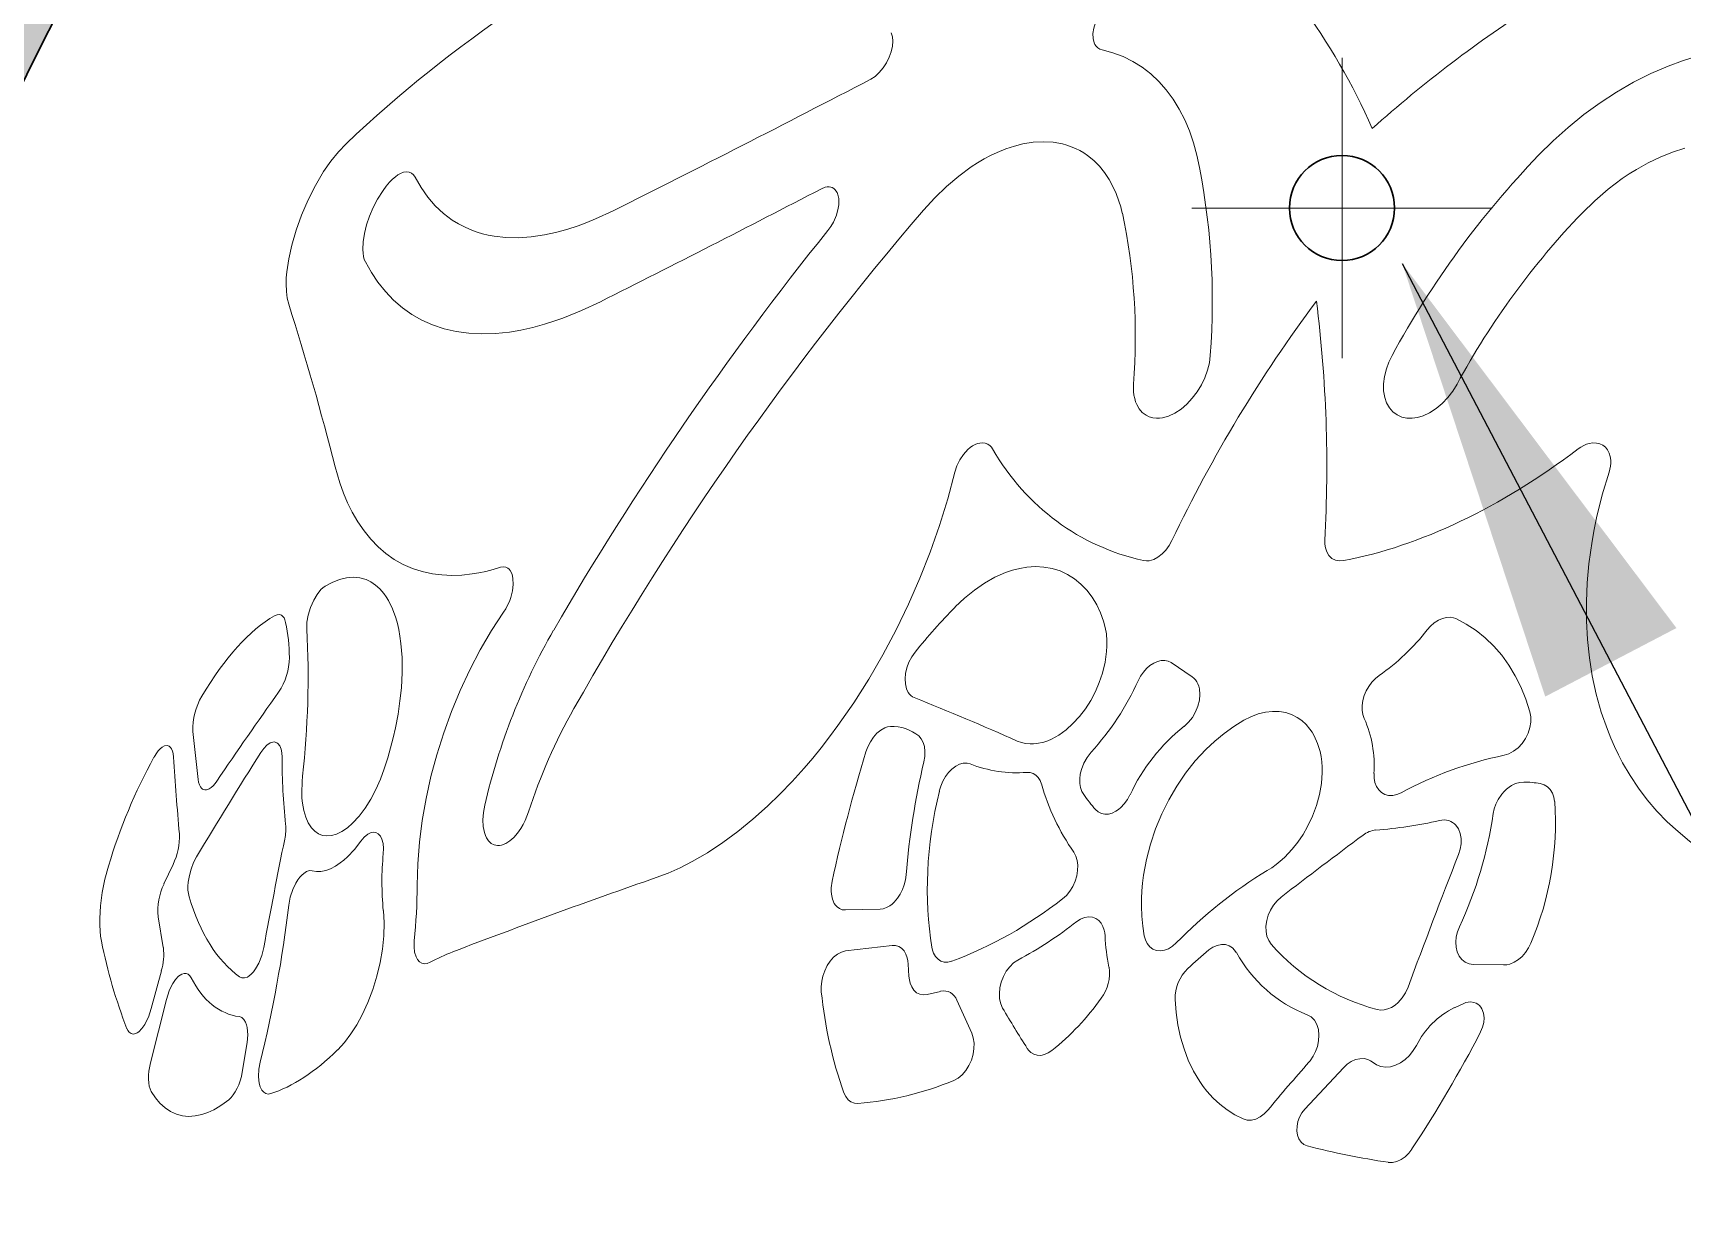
# Model space of a CAD drawing. Extents: x -180 to 858, y -94 to 522.
# Drawn here: x 282.27 to 293.26, y 191.28 to 199.2 of the extents above; entities that cross this region are included whole.
import ezdxf

# ---------------------------------------------------------------- set-up
doc = ezdxf.new("R2010")
doc.units = 0
doc.header["$LTSCALE"] = 7
doc.header["$MEASUREMENT"] = 0
doc.linetypes.add('CENTER2', pattern=[1.125, 0.75, -0.125, 0.125, -0.125])
doc.layers.get('0').update_dxf_attribs({"linetype": 'CONTINUOUS', "lineweight": 15})
for name, color, linetype, lineweight in [('1', 1, 'CENTER2', 15), ('3', 3, 'CONTINUOUS', 30), ('8', 250, 'CONTINUOUS', 15)]:
    doc.layers.add(name, color=color, linetype=linetype, lineweight=lineweight)
doc.styles.add('ITALICT', font='ITALICT.shx', dxfattribs={"width": 0.8, "height": 3})
doc.dimstyles.get("Standard").update_dxf_attribs({"dimtxt": 3, "dimasz": 3, "dimexe": 0.5, "dimexo": 0.5, "dimgap": 0.8, "dimtad": 1, "dimdsep": 46, "dimtxsty": 'ITALICT', "dimcen": 0.09, "dimazin": 2, "dimtfac": 1, "dimtmove": 0, "dimatfit": 3, "dimfxl": 1, "dimtolj": 1, "dimtzin": 0, "dimarcsym": 0})

msp = doc.modelspace()

# ---------------------------------------------------------------- hatches: boundary and pattern name
at = {"layer": '8'}
h = msp.add_hatch(dxfattribs=at)
h.set_pattern_fill('DOTS', color=256, scale=15)
edge = h.paths.add_edge_path()
edge.add_arc((200.0873, 158.6719), 80, 0.713621, 5.674838)
edge.add_line((279.6952, 166.5825), (278.8751, 174.8353))
edge.add_arc((338.5811, 180.7683), 60, 180, 185.674838, ccw=False)
edge.add_line((278.5811, 180.7683), (278.5811, 183.2683))
edge.add_arc((313.9889, 183.2683), 35.4078, 134.59211, 180, ccw=False)
edge.add_arc((279.1615, 218.5951), 14.2, 314.59211, 353.01513)
edge.add_line((293.2561, 216.8683), (299.9455, 271.4683))
edge.add_line((299.9455, 271.4683), (290.5106, 271.4683))
edge.add_arc((290.5106, 268.4683), 3, -6.98487, 90, ccw=False)
edge.add_line((293.4884, 268.1034), (287.3006, 217.5979))
edge.add_arc((279.1615, 218.5951), 8.2, 314.59211, 353.01513, ccw=False)
edge.add_arc((313.9889, 183.2683), 41.4078, 134.59211, 180)
edge.add_line((272.5811, 183.2683), (272.5811, 180.7683))
edge.add_arc((338.5811, 180.7683), 66, 180, 185.674838)
edge.add_line((272.9045, 174.242), (273.7246, 165.9892))
edge.add_arc((200.0873, 158.6719), 74, 0.713621, 5.674838, ccw=False)
edge.add_line((274.0815, 159.5935), (275.1792, 71.4672))
edge.add_arc((251.1811, 71.1683), 24, -7.18144, 0.71362, ccw=False)
edge.add_line((274.9928, 68.168), (272.8635, 51.2687))
edge.add_arc((308.5811, 46.7683), 36, 172.81856, 180)
edge.add_line((272.5811, 46.7683), (272.5811, 28.5536))
edge.add_line((272.5811, 28.5536), (277.283, 31.2683))
edge.add_arc((279.8811, 32.7683), 3, 102.61589, 210.00002, ccw=False)
edge.add_arc((317.6926, 42.7683), 39.1115, 180, 190.41795, ccw=False)
edge.add_line((278.5811, 42.7683), (278.5811, 46.7683))
edge.add_arc((308.5811, 46.7683), 30, 172.81856, 180, ccw=False)
edge.add_line((278.8164, 50.5186), (280.9457, 67.4179))
edge.add_arc((251.1811, 71.1683), 30, 352.81856, 360.71362)
edge.add_line((281.1787, 71.5419), (280.955, 89.5054))
edge.add_spline(control_points=[(280.955, 89.5054), (280.6085, 89.5489), (280.19, 89.6158), (279.7098, 89.5857), (279.4541, 89.5699)], knot_values=[1.1087943, 1.1087943, 1.1087943, 1.1087943, 1.6597334, 2.3260541, 2.3260541, 2.3260541, 2.3260541], degree=3, periodic=0)
edge.add_spline(control_points=[(279.4541, 89.5699), (278.933, 89.5377), (277.6799, 89.4633), (278.3579, 92.4753), (278.1687, 93.9777), (277.9127, 96.1116), (278.7934, 95.8714), (279.3774, 95.7298)], knot_values=[2.3260541, 2.3260541, 2.3260541, 2.3260541, 3.683983, 5.7897386, 8.8975835, 9.6671171, 11.0684498, 11.0684498, 11.0684498, 11.0684498], degree=3, periodic=0)
edge.add_spline(control_points=[(279.3774, 95.7298), (279.5328, 95.6921), (280.0877, 95.5619), (280.5627, 95.5572), (280.8792, 95.5924)], knot_values=[11.0684498, 11.0684498, 11.0684498, 11.0684498, 11.4413632, 12.3908823, 12.3908823, 12.3908823, 12.3908823], degree=3, periodic=0)
edge.add_line((280.8792, 95.5924), (280.0811, 159.6683))
h.paths.add_polyline_path([(276.0225, 115.5977), (279.2365, 115.6377), (279.1805, 120.1374), (275.9665, 120.0973)], flags=24)
h.paths.add_polyline_path([(297.9797, 259.8292), (299.0183, 269.5021), (294.544, 269.9825), (293.5054, 260.3096)], flags=24)
h.paths.add_polyline_path([(277.3374, 33.6102), (277.3374, 42.9959), (272.8374, 42.9959), (272.8374, 33.6102)], flags=25)

# ---------------------------------------------------------------- linework, layer by layer
at = {"layer": '1'}
for p, q in [((290.9906, 199.0284), (290.9906, 197.0284)), ((289.9906, 198.0284), (291.9906, 198.0284))]:
    msp.add_line(p, q, dxfattribs=at)
at = {"layer": '3'}
msp.add_circle((290.9906, 198.0284), 0.35, dxfattribs=at)
for radius in [41.4078, 35.4078]:
    msp.add_arc((313.9889, 183.2683), radius, 134.59211, 180, dxfattribs=at)
at = {"layer": '8'}
for p, q in [((289.8512, 194.9979), (289.9929, 194.9031)), ((283.3691, 194.2194), (283.3345, 194.5399)), ((283.2017, 193.652), (283.1411, 193.5229)), ((283.1023, 193.3048), (283.1367, 193.0982)), ((287.9123, 193.3539), (287.6812, 193.3493)), ((287.6818, 193.0763), (287.9933, 193.1122)), ((283.1238, 192.9445), (283.0565, 192.6932)), ((288.1006, 192.9888), (288.1053, 192.9075)), ((292.067, 192.983), (291.8651, 192.9867)), ((283.0511, 192.3311), (283.1578, 192.7526)), ((288.2264, 192.7859), (288.3163, 192.8071)), ((288.4246, 192.7482), (288.5234, 192.5291)), ((291.7398, 192.6981), (291.803, 192.7265)), ((283.6958, 192.4671), (283.6632, 192.2675)), ((290.7422, 192.0208), (291.0003, 192.2979))]:
    msp.add_line(p, q, dxfattribs=at)
for points in [[(289.412, 199.3689), (289.386, 199.3361), (289.3645, 199.3009), (289.3479, 199.264), (289.3365, 199.2264), (289.3314, 199.1918), (289.3321, 199.1592), (289.339, 199.1303), (289.3445, 199.1182), (289.3516, 199.1076), (289.3632, 199.0957), (289.3769, 199.087), (289.3925, 199.0817)], [(287.8506, 198.8872), (287.8794, 198.906), (287.9069, 198.9311), (287.9327, 198.962), (287.9552, 198.9968), (287.9735, 199.0335), (287.9867, 199.0703), (287.9951, 199.1068), (287.9978, 199.1394), (287.9952, 199.1695), (287.987, 199.1951)], [(289.3925, 199.0817), (289.4636, 199.0629), (289.5318, 199.0375), (289.5969, 199.0055), (289.6585, 198.9672), (289.7164, 198.9227), (289.7703, 198.8723), (289.82, 198.8162), (289.8655, 198.7545), (289.9064, 198.6877), (289.9423, 198.6169), (289.9736, 198.5417), (290.0003, 198.4626), (290.0222, 198.3801)], [(292.3008, 198.3801), (292.3973, 198.4758), (292.4979, 198.5661), (292.6021, 198.6507), (292.7096, 198.7292), (292.8198, 198.8012), (292.9325, 198.8662), (293.0472, 198.9241), (293.1635, 198.9743), (293.2602, 199.0098), (293.3574, 199.0396), (293.4547, 199.0637), (293.5515, 199.0817)], [(283.9724, 197.3866), (283.9625, 197.4271), (283.9568, 197.4727), (283.9551, 197.5224), (283.9563, 197.562), (283.9597, 197.6033), (283.9723, 197.6897), (283.9923, 197.7799), (284.0215, 197.8802), (284.0581, 197.9815), (284.1013, 198.0819), (284.1504, 198.1791), (284.2047, 198.2709), (284.2524, 198.3402), (284.3031, 198.4036), (284.3542, 198.4571)], [(289.5265, 197.9945), (289.5162, 198.0351), (289.5043, 198.0744), (289.4858, 198.1247), (289.4643, 198.1724), (289.4399, 198.2173), (289.4089, 198.2641), (289.3744, 198.3067), (289.3365, 198.3448), (289.2953, 198.3782), (289.2696, 198.3956), (289.243, 198.4112), (289.2154, 198.425), (289.1869, 198.4371), (289.1575, 198.4473), (289.1274, 198.4556), (289.0649, 198.4668), (289, 198.4705), (288.9331, 198.4669), (288.8648, 198.456), (288.8074, 198.4415), (288.7497, 198.4224), (288.6919, 198.3988), (288.6485, 198.3781), (288.6054, 198.3552), (288.5625, 198.3299), (288.52, 198.3023), (288.4364, 198.2411), (288.3552, 198.1723), (288.277, 198.0965), (288.2024, 198.0146)], [(293.2741, 198.4278), (293.1922, 198.401), (293.1111, 198.3681), (293.0308, 198.3295), (292.9519, 198.2854), (292.9043, 198.2558), (292.8573, 198.2242), (292.8098, 198.1898), (292.7632, 198.1536), (292.6743, 198.0771), (292.5899, 197.9945)], [(284.4831, 197.6698), (284.4762, 197.6859), (284.4712, 197.7044), (284.4676, 197.7272), (284.466, 197.7521), (284.4685, 197.8036), (284.4773, 197.8587), (284.4917, 197.9158), (284.5113, 197.9736), (284.5355, 198.031), (284.5641, 198.0869), (284.601, 198.1455), (284.6222, 198.1739), (284.644, 198.1996), (284.6639, 198.2198), (284.6836, 198.2369), (284.7004, 198.2489), (284.7168, 198.2584), (284.7379, 198.2666), (284.7578, 198.2697), (284.7759, 198.2674), (284.7913, 198.2603), (284.8044, 198.2487), (284.8149, 198.233)], [(284.8149, 198.233), (284.855, 198.164), (284.8998, 198.1007), (284.9493, 198.0435), (285.0034, 197.9926), (285.0322, 197.9696), (285.0621, 197.9483), (285.1037, 197.9225), (285.1472, 197.8998), (285.1925, 197.8802), (285.2278, 197.8675), (285.2641, 197.8567), (285.3017, 197.8476), (285.3404, 197.8403), (285.42, 197.8315), (285.5029, 197.83), (285.5889, 197.836), (285.6778, 197.8492), (285.7506, 197.865), (285.825, 197.8853), (285.9007, 197.9101), (285.9582, 197.9315), (286.0163, 197.9553), (286.1339, 198.01)], [(287.5648, 197.8783), (287.5843, 197.9055), (287.6015, 197.9349), (287.6214, 197.9808), (287.6341, 198.0275), (287.6374, 198.0506), (287.6384, 198.0729), (287.6373, 198.0914), (287.6344, 198.1087), (287.6258, 198.1327), (287.6123, 198.1517), (287.6039, 198.1588), (287.5944, 198.1641), (287.5838, 198.1677), (287.5724, 198.1693), (287.5602, 198.169), (287.5476, 198.1667), (287.5218, 198.1567)], [(286.049, 197.4038), (285.9233, 197.3448), (285.7994, 197.2947), (285.7383, 197.2732), (285.6778, 197.254), (285.5983, 197.2321), (285.5201, 197.2147), (285.4435, 197.2017), (285.3501, 197.1917), (285.2594, 197.1888), (285.1719, 197.1931), (285.0878, 197.2046), (285.0072, 197.2232), (284.9305, 197.249), (284.8597, 197.2807), (284.7928, 197.3189), (284.73, 197.3635), (284.6714, 197.4144), (284.617, 197.4711), (284.5671, 197.5336), (284.523, 197.5993), (284.4831, 197.6698)], [(290.1131, 197.046), (290.1067, 196.997), (290.0943, 196.9471), (290.0764, 196.8974), (290.0536, 196.8494), (290.0255, 196.8029), (289.9931, 196.7598), (289.9571, 196.7211), (289.9179, 196.6875), (289.8766, 196.6602), (289.8342, 196.6406), (289.7945, 196.6298), (289.7748, 196.6274), (289.7553, 196.6271), (289.7303, 196.6299), (289.7067, 196.6365), (289.685, 196.6467), (289.6601, 196.6653), (289.6393, 196.6894), (289.6228, 196.7184), (289.6152, 196.7375), (289.6092, 196.7578), (289.6043, 196.7815), (289.6015, 196.806), (289.6015, 196.8544)], [(291.7574, 196.8544), (291.7289, 196.808), (291.6955, 196.7645), (291.6578, 196.7251), (291.6171, 196.6909), (291.5746, 196.6636), (291.5304, 196.6433), (291.4942, 196.6326), (291.458, 196.6274), (291.423, 196.6281), (291.3902, 196.6349), (291.3579, 196.6492), (291.3297, 196.6702), (291.3062, 196.6973), (291.288, 196.7297), (291.2754, 196.7662), (291.2708, 196.7881), (291.268, 196.8106), (291.2676, 196.8575), (291.2737, 196.9061), (291.286, 196.9555), (291.3028, 197.0015), (291.3242, 197.046)], [(288.662, 196.4226), (288.6544, 196.4336), (288.6455, 196.4431), (288.6303, 196.454), (288.6126, 196.4607), (288.5935, 196.463), (288.5781, 196.4617), (288.5621, 196.4578), (288.5456, 196.4514), (288.5295, 196.4426), (288.513, 196.4313), (288.4972, 196.418), (288.4682, 196.3863), (288.4436, 196.3496), (288.4241, 196.3093), (288.4106, 196.2674)], [(292.7696, 196.2674), (292.779, 196.3072), (292.781, 196.3271), (292.781, 196.3466), (292.7778, 196.3717), (292.7709, 196.3949), (292.7603, 196.4157), (292.7462, 196.4332), (292.729, 196.447), (292.7093, 196.4566), (292.6867, 196.462), (292.6628, 196.4627), (292.6383, 196.459), (292.6198, 196.4534), (292.6014, 196.4456), (292.5824, 196.4351), (292.5642, 196.4226)], [(285.3842, 195.6335), (285.3347, 195.6189), (285.2857, 195.6064), (285.2398, 195.5968), (285.1946, 195.5893), (285.1259, 195.5819), (285.0588, 195.5795), (284.9936, 195.5822), (284.9302, 195.59), (284.8623, 195.6048), (284.7972, 195.6258), (284.7351, 195.6529), (284.6761, 195.6861), (284.6204, 195.7252), (284.5681, 195.77), (284.5195, 195.8201), (284.4745, 195.8756), (284.4331, 195.936), (284.3955, 196.0011), (284.3651, 196.0628), (284.3376, 196.1278), (284.313, 196.1959), (284.2965, 196.249), (284.2815, 196.3038)], [(288.4106, 196.2674), (288.3634, 196.0895), (288.3087, 195.9119), (288.2469, 195.7353), (288.178, 195.5602), (288.1024, 195.3872), (288.0203, 195.2171), (287.9319, 195.0503), (287.8376, 194.8878), (287.7375, 194.7301), (287.632, 194.578), (287.5768, 194.5036), (287.5204, 194.4309), (287.4638, 194.3613), (287.4061, 194.2936), (287.3268, 194.2056), (287.2456, 194.1213), (287.1627, 194.0411), (287.0652, 193.9539), (286.9657, 193.8729), (286.8647, 193.7985), (286.7625, 193.7312), (286.6596, 193.6716), (286.58, 193.6312), (286.5003, 193.5957), (286.4208, 193.5654)], [(293.2296, 193.8723), (293.1571, 193.938), (293.0888, 194.0084), (293.0249, 194.0831), (292.9653, 194.162), (292.9103, 194.2447), (292.86, 194.3311), (292.8323, 194.384), (292.8062, 194.4381), (292.7815, 194.4943), (292.7585, 194.5515), (292.7181, 194.6678), (292.6845, 194.7876), (292.6579, 194.9105), (292.6389, 195.0308), (292.6261, 195.1533), (292.6195, 195.2774), (292.6189, 195.4029), (292.6245, 195.5294), (292.6359, 195.6566), (292.6455, 195.7324), (292.6571, 195.8083), (292.671, 195.8856), (292.6869, 195.9628), (292.7244, 196.1156), (292.7696, 196.2674)], [(289.8575, 195.8122), (289.8391, 195.7791), (289.8169, 195.7486), (289.7915, 195.7222), (289.7645, 195.7013), (289.7358, 195.6859), (289.7067, 195.6774), (289.6869, 195.6758), (289.6679, 195.6781)], [(291.0023, 195.6781), (290.9737, 195.676), (290.9465, 195.6811), (290.9228, 195.6932), (290.9033, 195.7118), (290.8887, 195.736), (290.8796, 195.764), (290.8763, 195.7876), (290.8761, 195.8122)], [(285.4042, 195.3339), (285.4184, 195.3563), (285.4311, 195.3804), (285.4425, 195.4065), (285.452, 195.4332), (285.4629, 195.4766), (285.468, 195.5194), (285.4666, 195.559), (285.4604, 195.5876), (285.449, 195.6113), (285.4416, 195.6207), (285.4331, 195.6279), (285.4184, 195.6348), (285.4018, 195.6367), (285.3842, 195.6335)], [(288.4132, 195.3689), (288.4756, 195.4282), (288.5408, 195.4815), (288.6084, 195.5281), (288.6777, 195.5673), (288.7129, 195.5839), (288.7483, 195.5984), (288.7956, 195.6144), (288.8428, 195.6264), (288.8898, 195.6343), (288.9478, 195.6382), (289.0046, 195.6354), (289.0594, 195.6258), (289.112, 195.6094), (289.1617, 195.5864), (289.2083, 195.557), (289.2512, 195.5217), (289.2903, 195.4806), (289.3252, 195.4342), (289.3559, 195.383), (289.381, 195.3303), (289.4019, 195.2743)], [(284.0927, 195.2218), (284.0924, 195.2436), (284.0938, 195.2667), (284.1021, 195.3149), (284.1173, 195.3659), (284.1388, 195.4148), (284.1612, 195.4525), (284.1872, 195.4846), (284.2008, 195.4972), (284.2144, 195.5069)], [(284.2144, 195.5069), (284.2626, 195.5329), (284.3104, 195.5518), (284.3572, 195.5632), (284.4026, 195.567), (284.4461, 195.5632), (284.4874, 195.5516), (284.5204, 195.536), (284.5512, 195.5152), (284.5798, 195.4895), (284.606, 195.4591), (284.6221, 195.4363), (284.6371, 195.4118), (284.6636, 195.3575), (284.6856, 195.297), (284.6963, 195.2591), (284.7054, 195.2196), (284.7137, 195.174), (284.7201, 195.1267), (284.7274, 195.0322), (284.7282, 194.9332), (284.7229, 194.8305), (284.7138, 194.7429), (284.7007, 194.6541), (284.6837, 194.5645), (284.6686, 194.4974), (284.6515, 194.4303), (284.6321, 194.3628), (284.6094, 194.2913)], [(283.8777, 195.3103), (283.8948, 195.3174), (283.911, 195.3184), (283.9251, 195.3134), (283.9338, 195.306), (283.9411, 195.2958), (283.9474, 195.2823), (283.9518, 195.2666)], [(284.8279, 193.5156), (284.8317, 193.6567), (284.8431, 193.8003), (284.8617, 193.9456), (284.8874, 194.0918), (284.9201, 194.2384), (284.9593, 194.3845), (285.0051, 194.5294), (285.0572, 194.6725), (285.1153, 194.813), (285.1793, 194.9502), (285.2489, 195.0833), (285.324, 195.2114), (285.4042, 195.3339)], [(289.4019, 195.2743), (289.4131, 195.2328), (289.4203, 195.189), (289.4237, 195.1433), (289.4239, 195.1082), (289.4218, 195.0725), (289.412, 195.0002), (289.3944, 194.9278), (289.3735, 194.8656), (289.3474, 194.8048), (289.3164, 194.7462), (289.2809, 194.6904), (289.2412, 194.6385), (289.198, 194.5913), (289.1522, 194.5503), (289.1036, 194.5153), (289.0545, 194.4881), (289.0295, 194.4774), (289.0044, 194.4688), (288.9577, 194.4584), (288.9346, 194.4561), (288.9119, 194.4559), (288.8824, 194.4587), (288.854, 194.4651), (288.827, 194.4751)], [(291.5586, 195.217), (291.5808, 195.2421), (291.6057, 195.2639), (291.6326, 195.2812), (291.6596, 195.2932), (291.6874, 195.2999), (291.7144, 195.3007), (291.7326, 195.2977), (291.7497, 195.2915)], [(291.7497, 195.2915), (291.8188, 195.2552), (291.8841, 195.2123), (291.9455, 195.1632), (292.0025, 195.1081), (292.0549, 195.0475), (292.1025, 194.9817), (292.1451, 194.9111), (292.1826, 194.8361), (292.2156, 194.7553), (292.2431, 194.6709)], [(288.1399, 194.7651), (288.1286, 194.7707), (288.1182, 194.7783), (288.1089, 194.7876), (288.1007, 194.7985), (288.0885, 194.8241), (288.0811, 194.8557), (288.0794, 194.8904), (288.083, 194.9267), (288.0915, 194.9632), (288.1053, 195.0004), (288.1236, 195.0358), (288.1463, 195.0683)], [(289.633, 194.8776), (289.6484, 194.9068), (289.667, 194.9341), (289.6883, 194.9585), (289.711, 194.9788), (289.7358, 194.9952), (289.7614, 195.0067), (289.786, 195.0124), (289.8103, 195.0128), (289.8329, 195.0074), (289.8512, 194.9979)], [(289.9929, 194.9031), (290.0043, 194.8942), (290.0145, 194.8834), (290.0235, 194.8706), (290.0308, 194.8564), (290.0366, 194.8405), (290.0407, 194.8234), (290.0439, 194.7867), (290.0407, 194.7486), (290.031, 194.7085), (290.0154, 194.6695), (289.9943, 194.6331), (289.9684, 194.6003), (289.9387, 194.5731)], [(291.1386, 194.6261), (291.1292, 194.6528), (291.1245, 194.6822), (291.1245, 194.7128), (291.1292, 194.7455), (291.1383, 194.7782), (291.1513, 194.8097), (291.1684, 194.8399), (291.1891, 194.8679), (291.2127, 194.8925), (291.2383, 194.9127)], [(289.6733, 193.177), (289.6629, 193.2416), (289.6565, 193.3076), (289.6538, 193.3749), (289.6543, 193.4255), (289.6568, 193.4764), (289.6615, 193.5287), (289.6682, 193.5811), (289.6875, 193.685), (289.7143, 193.7881), (289.7486, 193.8898), (289.7898, 193.9892), (289.8367, 194.0835), (289.8898, 194.1744), (289.9488, 194.261), (290.0132, 194.3425), (290.0825, 194.418), (290.1422, 194.4745), (290.2048, 194.5264), (290.2699, 194.573), (290.3368, 194.6136)], [(290.3368, 194.6136), (290.3837, 194.6376), (290.4319, 194.6559), (290.4803, 194.668), (290.5267, 194.6734), (290.5722, 194.6723), (290.6162, 194.6647), (290.658, 194.6506), (290.6919, 194.6333), (290.7232, 194.6114), (290.7516, 194.5853), (290.7769, 194.5554), (290.792, 194.5335), (290.8055, 194.5101), (290.828, 194.4596), (290.8443, 194.4049), (290.8509, 194.3715), (290.8554, 194.3371), (290.858, 194.3017), (290.8584, 194.2657), (290.8534, 194.1928), (290.8408, 194.1192), (290.821, 194.046), (290.7944, 193.9743), (290.7614, 193.905), (290.7307, 193.852), (290.6965, 193.8015), (290.6589, 193.7542), (290.6075, 193.7), (290.5796, 193.6749), (290.5508, 193.6518), (290.522, 193.6312), (290.4925, 193.6128)], [(292.2431, 194.6709), (292.2492, 194.6373), (292.2489, 194.6013), (292.2427, 194.565), (292.2305, 194.5279), (292.2129, 194.4925), (292.1906, 194.4599), (292.1641, 194.431), (292.1342, 194.4073), (292.1032, 194.3904), (292.0709, 194.3802)], [(287.8177, 194.4025), (287.8307, 194.4376), (287.8478, 194.4711), (287.8684, 194.5017), (287.8915, 194.5276), (287.9171, 194.5488), (287.9441, 194.5639), (287.9632, 194.5701), (287.982, 194.5727)], [(288.1704, 194.5091), (288.1875, 194.4904), (288.2002, 194.4663), (288.2083, 194.4386), (288.2118, 194.4061), (288.2104, 194.3717), (288.2044, 194.3368)], [(283.075, 194.3675), (283.0887, 194.3898), (283.1035, 194.4095), (283.116, 194.423), (283.1286, 194.4336), (283.1455, 194.4427), (283.1617, 194.4452), (283.1758, 194.4408), (283.1844, 194.4334), (283.1917, 194.4227), (283.1977, 194.4086), (283.2019, 194.3922), (283.2047, 194.3685)], [(283.7871, 194.3999), (283.8061, 194.4264), (283.8268, 194.448), (283.8481, 194.4627), (283.8673, 194.469), (283.8764, 194.4694), (283.8931, 194.4643), (283.9003, 194.459), (283.9125, 194.4431), (283.9212, 194.4217), (283.9262, 194.396), (283.9279, 194.3675)], [(289.2695, 194.1182), (289.2571, 194.1401), (289.2484, 194.1655), (289.2439, 194.1929), (289.2434, 194.2233), (289.2469, 194.2547), (289.2541, 194.286), (289.2698, 194.3277), (289.2915, 194.3668), (289.3186, 194.4014)], [(284.6094, 194.2913), (284.5833, 194.2211), (284.553, 194.1529), (284.5188, 194.0882), (284.481, 194.0281), (284.4408, 193.9748), (284.398, 193.9284), (284.3632, 193.8979), (284.3274, 193.8733), (284.2915, 193.8555), (284.2564, 193.8452), (284.2257, 193.8427), (284.1967, 193.8468), (284.1699, 193.8573), (284.1455, 193.874), (284.124, 193.8966), (284.1026, 193.9295), (284.0855, 193.9686), (284.0728, 194.0128), (284.0642, 194.0614), (284.0609, 194.0957), (284.0592, 194.1313), (284.0611, 194.2053), (284.0643, 194.2417)], [(288.3075, 194.142), (288.3175, 194.1753), (288.3314, 194.2078), (288.3487, 194.2381), (288.3688, 194.2652), (288.3918, 194.289), (288.4167, 194.3081), (288.4416, 194.3209), (288.4674, 194.328), (288.4925, 194.3286), (288.5132, 194.3234)], [(288.8909, 194.2662), (288.9127, 194.2651), (288.9333, 194.2587), (288.9514, 194.2475), (288.9668, 194.2317), (288.9791, 194.2118), (288.9879, 194.1891)], [(283.4933, 194.2083), (283.4813, 194.1921), (283.4687, 194.1778), (283.4557, 194.166), (283.4427, 194.1572), (283.433, 194.1528), (283.4236, 194.1503), (283.4144, 194.15), (283.4059, 194.1518), (283.3981, 194.1555), (283.3911, 194.1612), (283.3836, 194.1711), (283.3775, 194.1836), (283.3723, 194.2004), (283.3691, 194.2194)], [(291.3839, 194.1311), (291.3564, 194.1193), (291.3282, 194.1132), (291.3008, 194.1134), (291.2759, 194.1199), (291.2535, 194.1324), (291.2349, 194.1502), (291.2202, 194.1729), (291.2102, 194.1994), (291.2048, 194.2282), (291.204, 194.2581)], [(291.9984, 193.9917), (292.0051, 194.0237), (292.016, 194.0552), (292.0306, 194.0852), (292.0555, 194.1222), (292.0707, 194.1396), (292.0872, 194.1554), (292.1034, 194.1682), (292.1205, 194.1793), (292.147, 194.1921), (292.1745, 194.2), (292.2016, 194.2023)], [(292.3116, 194.1918), (292.3367, 194.1841), (292.3593, 194.1706), (292.378, 194.152), (292.3926, 194.1285), (292.4025, 194.1013), (292.4075, 194.0719)], [(285.57, 194.003), (285.5479, 193.9467), (285.5342, 193.9195), (285.519, 193.8933), (285.4966, 193.8611), (285.4723, 193.833), (285.4467, 193.8099), (285.4192, 193.7921), (285.3911, 193.7812), (285.3774, 193.7787), (285.364, 193.7783), (285.3421, 193.7826), (285.3221, 193.7931), (285.3046, 193.8092), (285.2904, 193.8299), (285.2826, 193.8467), (285.2763, 193.8652), (285.2684, 193.906), (285.2663, 193.9513), (285.2698, 193.9991), (285.2785, 194.0475)], [(289.5778, 194.1161), (289.5607, 194.0853), (289.5401, 194.0569), (289.5168, 194.0321), (289.5006, 194.0187), (289.4832, 194.0073), (289.459, 193.9956), (289.4343, 193.9889), (289.4104, 193.9876), (289.387, 193.9923), (289.3659, 194.003), (289.3482, 194.0191)], [(291.6403, 193.9462), (291.6711, 193.9496), (291.6864, 193.9484), (291.7013, 193.9452), (291.7149, 193.9402), (291.7275, 193.9334), (291.7392, 193.9247), (291.7499, 193.9143), (291.7671, 193.8892), (291.7785, 193.8598), (291.7843, 193.8259), (291.784, 193.7902), (291.7781, 193.754), (291.7669, 193.7184)], [(284.4536, 193.8082), (284.476, 193.835), (284.5004, 193.855), (284.5184, 193.8639), (284.5362, 193.8677), (284.5528, 193.8658), (284.5692, 193.8571), (284.5829, 193.842), (284.5931, 193.8218), (284.6007, 193.7929), (284.6038, 193.7598), (284.6026, 193.7246)], [(295.213, 193.2367), (295.0572, 193.2338), (294.9029, 193.2379), (294.7502, 193.249), (294.5996, 193.2672), (294.4513, 193.2926), (294.3058, 193.3251), (294.1631, 193.3648), (294.0237, 193.4116), (293.888, 193.4654), (293.7561, 193.5262), (293.6917, 193.5592), (293.6284, 193.5938), (293.5457, 193.6426), (293.4651, 193.6944), (293.3866, 193.749), (293.3069, 193.8091), (293.2296, 193.8723)], [(284.1288, 193.6106), (284.1574, 193.6059), (284.1875, 193.6066), (284.2187, 193.6128), (284.2508, 193.6245), (284.2833, 193.6413), (284.3158, 193.6629), (284.3399, 193.6819), (284.3637, 193.7033), (284.4099, 193.7522), (284.4536, 193.8082)], [(289.2036, 193.7342), (289.2174, 193.7089), (289.2262, 193.6793), (289.23, 193.6474), (289.2288, 193.6122), (289.2226, 193.5763), (289.2118, 193.5411), (289.1963, 193.5068), (289.177, 193.475), (289.154, 193.4467), (289.1279, 193.423)], [(282.7246, 193.1411), (282.7191, 193.174), (282.7152, 193.2087), (282.713, 193.25), (282.7128, 193.293), (282.7179, 193.3775), (282.7298, 193.465), (282.7478, 193.5538), (282.7717, 193.6423)], [(283.3082, 193.438), (283.3036, 193.4587), (283.3012, 193.4817), (283.301, 193.5078), (283.303, 193.535), (283.3103, 193.5787), (283.3221, 193.6225), (283.3385, 193.6653), (283.3588, 193.7046)], [(283.9728, 193.3811), (283.9827, 193.4339), (283.9997, 193.4858), (284.0199, 193.5282), (284.0331, 193.5497), (284.0475, 193.569), (284.0595, 193.5823), (284.0721, 193.5935), (284.0915, 193.6058), (284.1108, 193.6117), (284.1288, 193.6106)], [(287.6812, 193.3493), (287.661, 193.3514), (287.6422, 193.3586), (287.6258, 193.3704), (287.6161, 193.3808), (287.6078, 193.393), (287.5951, 193.4219), (287.5882, 193.4547), (287.5868, 193.4756), (287.5871, 193.4973), (287.5933, 193.5414)], [(288.0866, 193.5838), (288.0821, 193.551), (288.0738, 193.5181), (288.0619, 193.4862), (288.0466, 193.4558), (288.0281, 193.4275), (288.0069, 193.4025), (287.9926, 193.389), (287.9773, 193.3773), (287.9557, 193.3649), (287.9338, 193.3569), (287.9123, 193.3539)], [(290.5191, 193.1205), (290.5022, 193.145), (290.4907, 193.1743), (290.4847, 193.2064), (290.4841, 193.2419), (290.489, 193.2782), (290.4991, 193.3141), (290.5143, 193.3492), (290.5339, 193.3819), (290.5575, 193.411), (290.5846, 193.4355)], [(284.603, 193.3463), (284.608, 193.2638), (284.6059, 193.1775), (284.5971, 193.0887), (284.5819, 192.9987), (284.5605, 192.9087), (284.5332, 192.82), (284.5004, 192.7336), (284.4623, 192.651), (284.4261, 192.5849), (284.3864, 192.5232), (284.3438, 192.4669), (284.2986, 192.4175)], [(289.2235, 193.272), (289.2489, 193.2886), (289.2758, 193.2996), (289.3026, 193.3042), (289.3277, 193.302), (289.351, 193.2933), (289.3711, 193.2786), (289.3858, 193.261), (289.3975, 193.2396), (289.4057, 193.2155), (289.4096, 193.1963), (289.4115, 193.1763)], [(289.8856, 193.1295), (289.8611, 193.1081), (289.8344, 193.0915), (289.8068, 193.0808), (289.7801, 193.0769), (289.7538, 193.0797), (289.7297, 193.0891), (289.7092, 193.1046), (289.6928, 193.1254), (289.6807, 193.1503), (289.6733, 193.177)], [(291.8651, 192.9867), (291.8369, 192.9908), (291.8109, 193.0019), (291.7889, 193.0192), (291.771, 193.0424), (291.7583, 193.0701), (291.7509, 193.1006), (291.7488, 193.1344), (291.752, 193.1693), (291.7603, 193.204), (291.7732, 193.2375)], [(283.8061, 193.0998), (283.7926, 193.0463), (283.7724, 192.9952), (283.7503, 192.956), (283.737, 192.9377), (283.7228, 192.922), (283.7099, 192.911), (283.6968, 192.9026), (283.6783, 192.8961), (283.6607, 192.8964), (283.6452, 192.9034)], [(284.9139, 193.0006), (284.8949, 192.993), (284.8761, 192.991), (284.8588, 192.9949), (284.8437, 193.0043), (284.8308, 193.0187), (284.8208, 193.0371), (284.8116, 193.0686), (284.8078, 193.1047), (284.8092, 193.1431)], [(287.521, 192.8036), (287.5199, 192.8381), (287.5235, 192.8738), (287.5314, 192.9093), (287.5439, 192.9447), (287.5605, 192.9784), (287.5807, 193.009), (287.603, 193.0341), (287.6282, 193.0547), (287.655, 193.0693), (287.6818, 193.0763)], [(287.9933, 193.1122), (288.0159, 193.1119), (288.0372, 193.1057), (288.0561, 193.0941), (288.0721, 193.0771), (288.0849, 193.0558), (288.0938, 193.0314), (288.0983, 193.0106), (288.1006, 192.9888)], [(288.3896, 193.0077), (288.365, 193.0019), (288.3407, 193.0022), (288.3185, 193.0087), (288.2988, 193.0214), (288.2823, 193.0394), (288.2697, 193.0615), (288.2627, 193.0808), (288.2579, 193.1016)], [(290.1042, 193.0828), (290.1305, 193.1009), (290.1585, 193.1135), (290.1869, 193.1195), (290.2137, 193.1185), (290.2389, 193.1107), (290.2609, 193.0966), (290.2746, 193.0826), (290.286, 193.0661)], [(292.2488, 193.1277), (292.2334, 193.0961), (292.2139, 193.0666), (292.1911, 193.0403), (292.1659, 193.0184), (292.1381, 193.0009), (292.109, 192.989), (292.0879, 192.9843), (292.067, 192.983)], [(288.7293, 192.6956), (288.7166, 192.7248), (288.7093, 192.7579), (288.7076, 192.793), (288.7115, 192.8311), (288.7206, 192.8691), (288.7348, 192.9058), (288.7538, 192.9405), (288.7769, 192.9715), (288.8028, 192.9967), (288.8313, 193.0159)], [(283.1578, 192.7526), (283.1662, 192.7817), (283.1765, 192.81), (283.1876, 192.8352), (283.2002, 192.8587), (283.2187, 192.8859), (283.2391, 192.9077), (283.26, 192.922), (283.2749, 192.9267), (283.2891, 192.9264), (283.3019, 192.9212), (283.3129, 192.9114), (283.322, 192.8975)], [(288.1053, 192.9075), (288.1079, 192.8843), (288.1129, 192.8623), (288.1232, 192.8366), (288.1377, 192.8147), (288.156, 192.7979), (288.1774, 192.7874), (288.2014, 192.7833), (288.2264, 192.7859)], [(291.4308, 192.8342), (291.414, 192.7973), (291.3922, 192.7633), (291.3658, 192.7335), (291.3439, 192.7152), (291.3203, 192.7002), (291.2957, 192.6895), (291.2719, 192.6837), (291.2482, 192.6824), (291.2254, 192.6858)], [(290.3311, 191.9567), (290.2769, 191.9842), (290.2256, 192.0167), (290.1772, 192.0542), (290.1321, 192.0961), (290.0904, 192.1424), (290.0661, 192.1734), (290.0432, 192.2058), (290.0018, 192.2747), (289.9663, 192.3485), (289.9378, 192.4236), (289.9149, 192.5019), (289.8976, 192.583), (289.8856, 192.6665), (289.879, 192.7537)], [(291.803, 192.7265), (291.8166, 192.7316), (291.8308, 192.7349), (291.8498, 192.7362), (291.8681, 192.7337), (291.8849, 192.7275), (291.896, 192.7206), (291.9061, 192.7119), (291.915, 192.7015), (291.9223, 192.6897), (291.933, 192.662), (291.9372, 192.6314), (291.9352, 192.5995), (291.9274, 192.5672), (291.9144, 192.5365)], [(283.0565, 192.6932), (283.0478, 192.6637), (283.0373, 192.6351), (283.0259, 192.6096), (283.0129, 192.5858), (282.9942, 192.559), (282.9738, 192.538), (282.9634, 192.5304), (282.9532, 192.5252), (282.9368, 192.5218), (282.9216, 192.5252), (282.9088, 192.5349), (282.9012, 192.5452), (282.8951, 192.5579)], [(283.6436, 192.6385), (283.66, 192.6326), (283.6741, 192.62), (283.6851, 192.6018), (283.6914, 192.5849), (283.696, 192.5657), (283.6989, 192.5423), (283.6997, 192.5175), (283.6958, 192.4671)], [(290.7593, 192.6508), (290.7728, 192.6444), (290.7854, 192.6361), (290.7968, 192.6258), (290.807, 192.6139), (290.8229, 192.5861), (290.8332, 192.5525), (290.8371, 192.5159), (290.8349, 192.4778), (290.8268, 192.4399), (290.8147, 192.4061), (290.7984, 192.3741), (290.7782, 192.3447), (290.7698, 192.3348)], [(288.5234, 192.5291), (288.5338, 192.4976), (288.5388, 192.4627), (288.5382, 192.4262), (288.5322, 192.3875), (288.5209, 192.3493), (288.5047, 192.313), (288.484, 192.2795), (288.4593, 192.2505), (288.4327, 192.2282), (288.4038, 192.2125)], [(289.057, 192.4122), (289.0334, 192.3964), (289.0083, 192.3854), (288.9832, 192.3802), (288.9595, 192.381), (288.937, 192.3877), (288.9172, 192.3998), (288.9046, 192.4119), (288.8937, 192.4264)], [(291.1973, 192.3328), (291.221, 192.3166), (291.25, 192.3054), (291.2816, 192.3012), (291.3142, 192.304), (291.3478, 192.314), (291.3805, 192.3306), (291.4109, 192.3527), (291.4394, 192.3803), (291.4646, 192.4121), (291.4858, 192.4469)], [(283.056, 192.1403), (283.0486, 192.1562), (283.0432, 192.1748), (283.0394, 192.1972), (283.0378, 192.2211), (283.0381, 192.2476), (283.0406, 192.2753), (283.0511, 192.3311)], [(283.8523, 192.1253), (283.8357, 192.1228), (283.82, 192.1258), (283.8061, 192.134), (283.7928, 192.1493), (283.7826, 192.17), (283.7756, 192.1944), (283.7723, 192.2161), (283.7709, 192.2394), (283.7736, 192.2883), (283.7823, 192.3354)], [(291.0003, 192.2979), (291.0249, 192.3206), (291.052, 192.3389), (291.0805, 192.3518), (291.1088, 192.3582), (291.1371, 192.3585), (291.1637, 192.3524), (291.1813, 192.3441), (291.1973, 192.3328)], [(283.6632, 192.2675), (283.657, 192.2389), (283.6488, 192.2105), (283.6396, 192.185), (283.6289, 192.1606), (283.6166, 192.1379), (283.6029, 192.117), (283.5884, 192.0993), (283.5732, 192.085)], [(283.5732, 192.085), (283.5432, 192.0622), (283.513, 192.0417), (283.4727, 192.0183), (283.4325, 191.9996), (283.3927, 191.9858), (283.3485, 191.9763), (283.3056, 191.9734), (283.2641, 191.9771), (283.2243, 191.9875), (283.1852, 192.0052), (283.1485, 192.0298), (283.1146, 192.0608), (283.0837, 192.0979), (283.056, 192.1403)], [(287.7655, 192.0595), (287.7413, 192.0613), (287.7188, 192.07), (287.6995, 192.0848), (287.6835, 192.1056), (287.6717, 192.1308)], [(290.4969, 192.0157), (290.4724, 191.9904), (290.4447, 191.9698), (290.4153, 191.9556), (290.3864, 191.9488), (290.3576, 191.9491), (290.3311, 191.9567)], [(290.7582, 191.7764), (290.7362, 191.7858), (290.7174, 191.8021), (290.7032, 191.8233), (290.6939, 191.8491), (290.6899, 191.8778), (290.6909, 191.9079), (290.697, 191.9388), (290.7079, 191.9687), (290.7232, 191.9965), (290.7422, 192.0208)], [(291.4569, 191.7562), (291.4357, 191.7284), (291.411, 191.7043), (291.3837, 191.6854), (291.3558, 191.6729), (291.3268, 191.6666), (291.2984, 191.6673)]]:
    msp.add_lwpolyline(points, dxfattribs=at)
for centre, radius, start, end in [((287.255, 196.8333), 4.2983, 23.66485, 36.47074), ((297.0313, 192.0187), 8.7673, 122.80147, 131.76009), ((235.0066, 300.1624), 114.2328, 296.587936, 297.554866), ((285.5382, 197.411), 4.5884, 355.43751, 12.19499), ((296.7702, 194.0842), 6.1993, 136.13391, 151.46035), ((237.3782, 294.4239), 108.5438, 296.640966, 297.514076), ((304.1191, 184.3807), 20.958, 139.41743, 150.52874), ((285.6545, 197.173), 3.959, 355.38494, 11.97782), ((296.4367, 194.3111), 5.3259, 136.24327, 151.47526), ((304.2841, 184.454), 21.4419, 141.23815, 149.87569), ((266.2013, 191.732), 18.6492, 14.19036, 17.65059), ((298.4184, 191.7346), 9.4824, 143.25457, 154.5309), ((281.9865, 196.3047), 8.9027, 356.82915, 7.1161), ((291.4137, 192.4366), 4.1954, 135.6588, 141.15124), ((282.7099, 195.0155), 1.2672, 0.71367, 11.43118), ((278.2317, 194.9054), 5.8699, 353.50763, 3.08919), ((289.4327, 193.0884), 4.2634, 150.07247, 166.99944), ((290.4237, 196.0888), 1.4309, 304.70646, 322.46785), ((283.5553, 195.038), 0.4222, 326.03326, 359.08381), ((287.9643, 195.6357), 1.8326, 317.65201, 335.56662), ((283.7671, 194.5542), 0.4335, 149.47948, 181.89444), ((312.4081, 174.5881), 34.9431, 144.65572, 145.84104), ((281.773, 178.7237), 17.2588, 65.87548, 68.35165), ((289.1889, 192.8244), 3.8059, 150.61354, 161.96018), ((290.4103, 194.3093), 0.7948, 356.30826, 23.50467), ((287.9929, 194.2936), 0.2792, 50.51386, 92.2327), ((290.722, 193.5866), 1.2603, 128.4535, 155.16746), ((315.1868, 174.5791), 37.1323, 147.7381, 148.99819), ((298.3073, 191.2091), 10.9649, 163.06797, 167.71896), ((292.571, 191.9349), 2.4962, 101.55663, 118.39216), ((286.326, 192.5852), 3.7079, 151.26707, 163.43742), ((306.0995, 195.8491), 22.9425, 183.70022, 184.98173), ((288.0668, 194.3634), 4.1389, 179.94337, 186.14005), ((293.0495, 193.192), 4.9783, 166.70674, 175.48697), ((288.826, 195.1214), 0.8575, 248.5947, 274.33771), ((290.4632, 194.6082), 1.5333, 195.85788, 214.75488), ((292.1872, 193.4744), 0.7281, 80.16323, 88.86543), ((290.4667, 194.9865), 1.4788, 215.95041, 220.85636), ((290.3642, 193.9337), 2.0489, 336.84431, 3.86969), ((291.0341, 196.5315), 2.6554, 273.92301, 283.197), ((289.3236, 194.3813), 2.7033, 334.97093, 351.71463), ((282.8095, 193.8407), 0.4349, 334.30998, 2.134), ((326.4759, 185.2316), 43.3891, 168.58088, 169.55218), ((283.6224, 193.8923), 0.3307, 347.72615, 4.93291), ((325.3539, 148.0051), 57.2086, 126.74208, 127.42794), ((291.232, 193.7207), 0.1627, 95.73495, 128.36162), ((286.5152, 193.5365), 1.9218, 174.38339, 185.67945), ((336.6904, 176.1359), 48.2418, 158.62526, 159.74873), ((292.1258, 190.9416), 3.1312, 121.44259, 135.67672), ((283.515, 193.3416), 0.4151, 154.136, 185.09842), ((280.9598, 193.5237), 3.8682, 354.35425, 359.87942), ((301.4683, 150.2699), 45.8358, 109.1651, 110.96958), ((287.4109, 195.603), 2.7743, 290.66346, 308.22523), ((275.401, 194.4034), 8.6327, 346.14009, 353.19849), ((287.5317, 195.431), 2.7428, 298.28526, 308.08156), ((290.7749, 193.2416), 1.3648, 182.74271, 191.51639), ((286.0791, 193.8023), 3.4188, 191.15207, 201.34674), ((282.7647, 193.0539), 0.375, 343.05896, 6.79068), ((285.5465, 191.8236), 1.3361, 111.12469, 118.25673), ((291.8429, 190.9524), 2.7499, 129.21935, 133.13347), ((291.1008, 193.514), 0.9289, 208.79926, 248.41482), ((291.5821, 194.0559), 1.4157, 221.34471, 255.40862), ((289.164, 192.9267), 0.2774, 323.44972, 8.81723), ((290.157, 192.7602), 0.2782, 134.29538, 181.35058), ((290.4201, 193.0972), 2.9137, 185.78295, 199.37239), ((288.3374, 192.7185), 0.0913, 18.81441, 103.42687), ((287.9369, 193.7995), 1.7832, 308.91518, 324.39997), ((295.5829, 196.6947), 7.935, 210.26369, 212.54197), ((291.9889, 192.1958), 0.5615, 116.38122, 153.48003), ((283.7777, 196.7829), 9.1781, 326.79184, 332.44099), ((301.1618, 183.1692), 13.8564, 138.58804, 140.32431), ((287.5929, 194.1762), 2.1241, 274.6606, 292.43771), ((292.1628, 197.3427), 5.7408, 255.8377, 261.34038)]:
    msp.add_arc(centre, radius, start, end, dxfattribs=at)
for centre, major_axis, ratio, start_param, end_param in [((300.6834, 148.5556), (13.0023, -51.7904), 0.3546038, 3.1971544, 3.3375501), ((291.3136, 199.2034), (-2.147, -3.3164), 0.6141231, 5.9841564, 6.5052388), ((291.8747, 199.3229), (-2.2689, -3.4173), 0.6117011, 0.5396235, 1.0517461), ((283.7472, 193.7885), (-0.448, -1.579), 0.4344613, 3.5600449, 4.1665459), ((289.8019, 194.0698), (-0.8321, -2.0033), 0.6674152, 4.9480866, 5.4672599), ((284.7793, 195.4953), (-0.99, -2.6694), 0.4528085, 5.7421593, 6.1571973), ((284.1217, 194.3242), (-0.5412, -1.6714), 0.4478295, 5.8624894, 6.3651588), ((284.1761, 194.0695), (-0.6339, -1.9498), 0.4607686, 0.3155216, 0.7260352)]:
    msp.add_ellipse(centre, major_axis=major_axis, ratio=ratio, start_param=start_param, end_param=end_param, dxfattribs=at)

# ---------------------------------------------------------------- leaders
msp.add_leader([(291.3918, 197.6587), (301.6517, 178.0356)], dimstyle='Standard', override={"dimgap": 0.8, "dimtad": 0})

doc.saveas('drawing.dxf')
